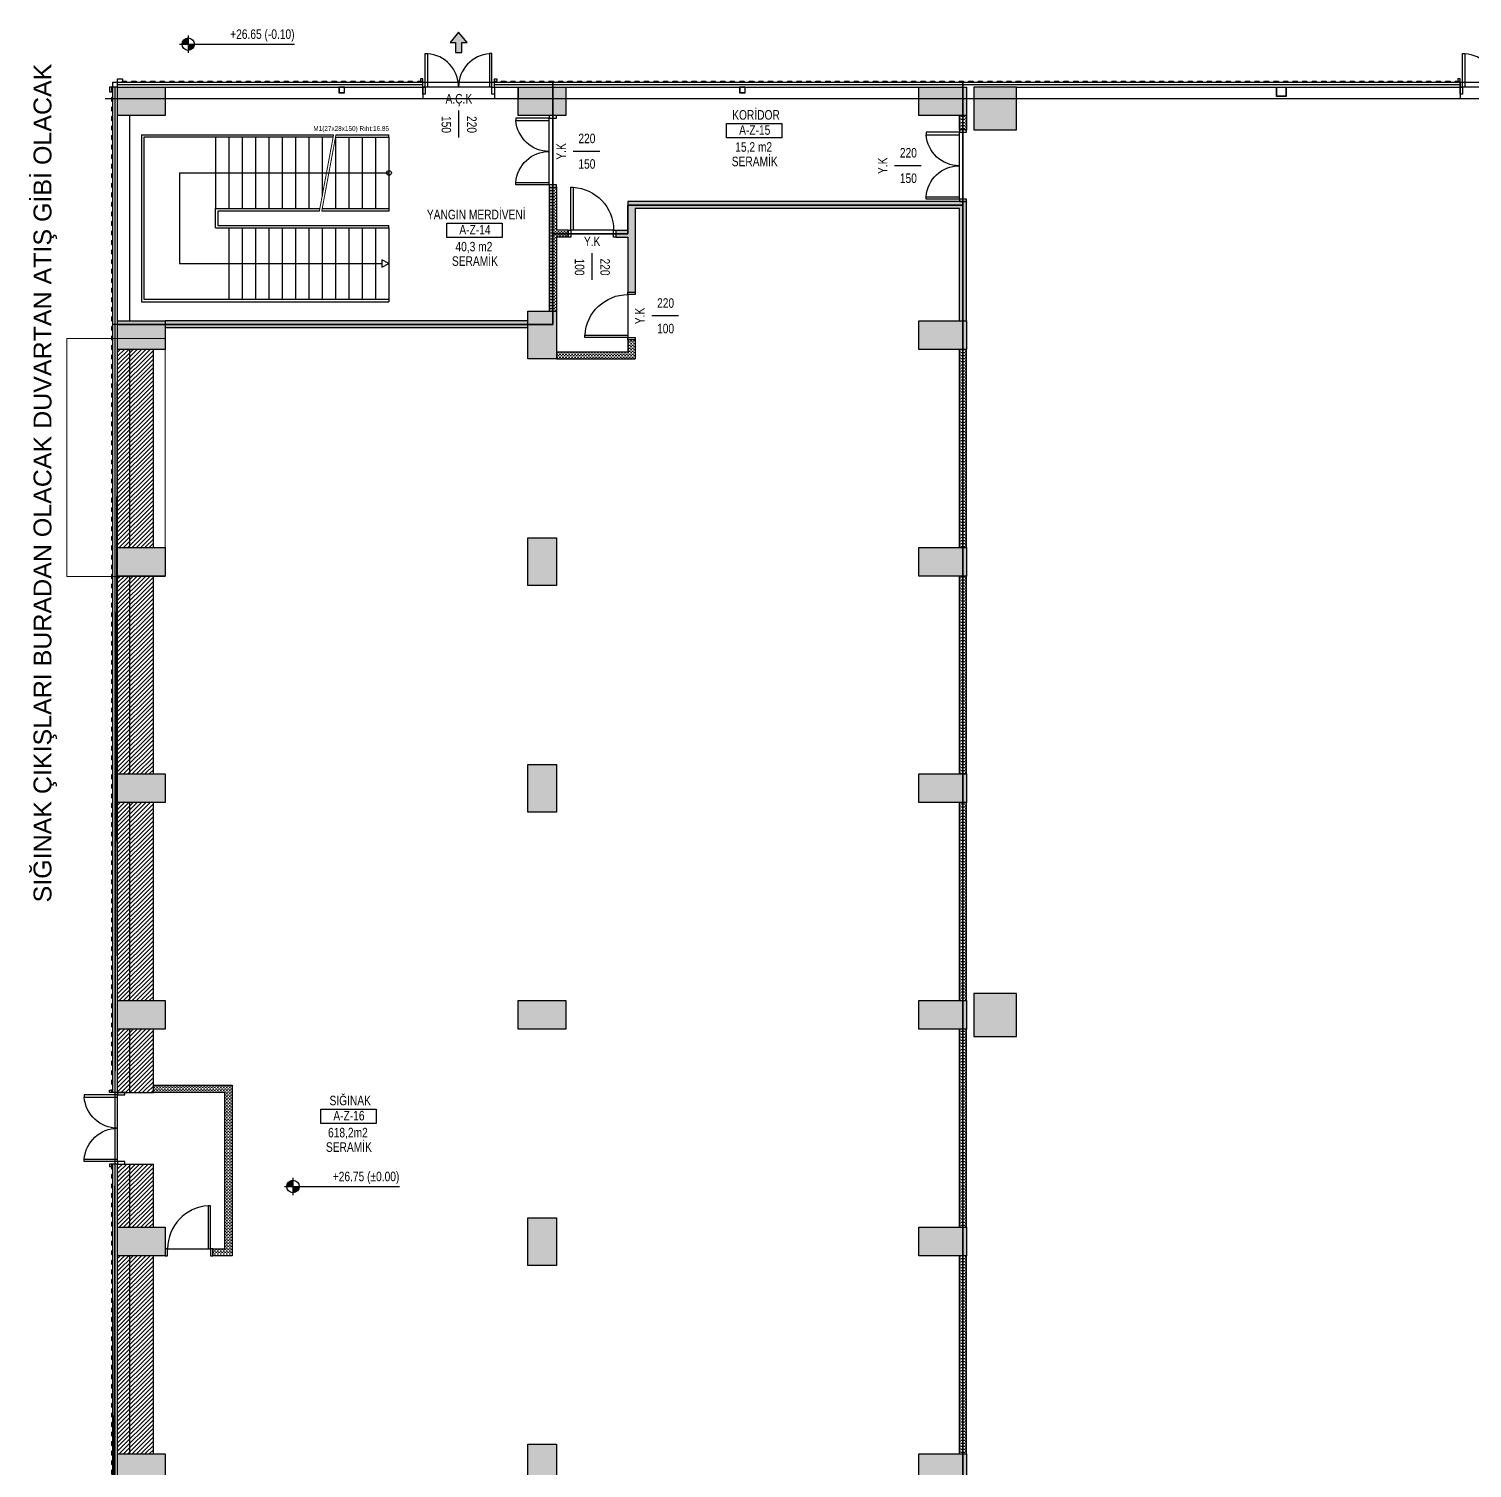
# Model space of a CAD drawing. Extents: x 259761 to 283296, y -701091 to -693683.
# Drawn here: x 259761 to 262787, y -697160 to -694144 of the extents above; entities that cross this region are included whole.
import ezdxf
from ezdxf.enums import TextEntityAlignment as Align

# ---------------------------------------------------------------- set-up
doc = ezdxf.new("R2010")
doc.units = 0
doc.header["$MEASUREMENT"] = 0
doc.layers.get('0').update_dxf_attribs({"linetype": 'CONTINUOUS'})
for name, color, linetype in [('A-DOOR', 193, 'CONTINUOUS'), ('A-WALL-SNWPNL', 200, 'CONTINUOUS'), ('MKDU0', 50, 'CONTINUOUS')]:
    doc.layers.add(name, color=color, linetype=linetype)
doc.layers.add('MTY-BORU', color=7, linetype='CONTINUOUS', lineweight=0)
doc.styles.add('Fields_100', font='act_simplex.shx', dxfattribs={"width": 0.8, "height": 20})
doc.styles.add('Fields_50', font='act_simplex.shx', dxfattribs={"width": 0.8, "height": 10})
doc.styles.get("Standard").update_dxf_attribs({"font": 'arial.ttf'})
pattern_1 = [(0, (256351.4238, -647212.943), (3.175, 3.175), [3.175, -3.175])]
pattern_2 = [(45, (256351.424, -695852.415), (-4.490128, 4.490128), []), (45, (256355.914, -695852.415), (-4.490128, 4.490128), [3.175, -1.5875])]

# ---------------------------------------------------------------- blocks, each defined once
blk = doc.blocks.new('Mahal kutusu_100')
at = {"color": 0}
blk.add_lwpolyline([(-58, 30), (58, 30), (58, 0), (-58, 0)], close=True, dxfattribs=at)
at = {"color": 0, "style": 'Fields_100', "width": 0.8}
for tag, p in [('MAHAL', (3.6, 37.9)), ('KOD', (0.9, 6.2)), ('ALAN', (-1.3, -29.4)), ('KAPLAMA', (0.8, -59.7))]:
    blk.add_attdef(tag, text='', height=20, dxfattribs=at).set_placement(p, align=Align.CENTER)
blk = doc.blocks.new('KAPI 150')
at = {"layer": 'A-DOOR'}
blk.add_line((145, 15), (5, 15), dxfattribs=at)
for points in [[(5, 15), (5, 85), (10, 85), (10, 15)], [(145, 15), (145, 85), (140, 85), (140, 15)]]:
    blk.add_lwpolyline(points, dxfattribs=at)
for points in [[(5, 0), (0, 0), (0, 15), (5, 15)], [(150, 0), (145, 0), (145, 15), (150, 15)]]:
    blk.add_lwpolyline(points, close=True, dxfattribs=at)
for centre, start, end in [((5, 15), 0, 85.904), ((145, 15), 94.096, 180)]:
    blk.add_arc(centre, 70, start, end, dxfattribs=at)
blk = doc.blocks.new('AÇK_01')
at = {"color": 0}
blk.add_lwpolyline([(28, 0), (-28, 0)], dxfattribs=at)
at = {"color": 0, "style": 'Fields_100', "width": 0.8}
blk.add_attdef('A.Ç.K.01', text='', height=20, rotation=90, dxfattribs=at).set_placement((-53, 0), align=Align.MIDDLE_CENTER)
for tag, p in [('W', (1, 17.2)), ('H', (1, -36.3))]:
    blk.add_attdef(tag, text='', height=20, dxfattribs=at).set_placement(p, align=Align.CENTER)
blk = doc.blocks.new('KAPI_100')
at = {"layer": 'A-DOOR'}
blk.add_line((5, 15), (95, 15), dxfattribs=at)
blk.add_lwpolyline([(95, 15), (95, 105), (90, 105), (90, 15)], dxfattribs=at)
for points in [[(0, 0), (5, 0), (5, 15), (0, 15)], [(95, 0), (100, 0), (100, 15), (95, 15)]]:
    blk.add_lwpolyline(points, close=True, dxfattribs=at)
blk.add_arc((95, 15), 90, 93.1847, 180, dxfattribs=at)
blk = doc.blocks.new('*U30')
at = {"layer": 'A-WALL-SNWPNL'}
blk.add_lwpolyline([(50, 1), (42, 1), (40, -1), (32, -1), (30, 1), (22, 1), (20, -1), (12, -1), (10, 1), (2, 1), (0, -1), (-8, -1), (-10, 1), (-18, 1), (-20, -1), (-28, -1), (-30, 1), (-38, 1), (-40, -1), (-48, -1), (-50, 1)], dxfattribs=at)
blk = doc.blocks.new('*U31')
at = {"layer": 'MKDU0', "color": 0, "linetype": 'ByBlock', "lineweight": -2, "transparency": 16777216}
for p in [(0, 0), (100, 0), (200, 0), (300, 0), (400, 0), (500, 0), (600, 0), (700, 0), (800, 0), (900, 0), (1000, 0), (1100, 0), (1200, 0), (1300, 0), (1400, 0), (1500, 0), (1600, 0), (1700, 0), (1800, 0), (1900, 0)]:
    blk.add_blockref('*U30', p, dxfattribs=at)
blk = doc.blocks.new('*U32')
at = {"layer": 'A-WALL-SNWPNL'}
blk.add_lwpolyline([(50, 1), (42, 1), (40, -1), (32, -1), (30, 1), (22, 1), (20, -1), (12, -1), (10, 1), (2, 1), (0, -1), (-8, -1), (-10, 1), (-18, 1), (-20, -1), (-28, -1), (-30, 1), (-38, 1), (-40, -1), (-48, -1), (-50, 1)], dxfattribs=at)
blk = doc.blocks.new('*U33')
at = {"layer": 'MKDU0', "color": 0, "linetype": 'ByBlock', "lineweight": -2, "transparency": 16777216}
for p in [(0, 0), (100, 0), (200, 0), (300, 0), (400, 0), (500, 0)]:
    blk.add_blockref('*U32', p, dxfattribs=at)
blk = doc.blocks.new('*U34')
at = {"layer": 'A-WALL-SNWPNL'}
blk.add_lwpolyline([(50, 1), (42, 1), (40, -1), (32, -1), (30, 1), (22, 1), (20, -1), (12, -1), (10, 1), (2, 1), (0, -1), (-8, -1), (-10, 1), (-18, 1), (-20, -1), (-28, -1), (-30, 1), (-38, 1), (-40, -1), (-48, -1), (-50, 1)], dxfattribs=at)
blk = doc.blocks.new('*U35')
at = {"layer": 'MKDU0', "color": 0, "linetype": 'ByBlock', "lineweight": -2, "transparency": 16777216}
for p in [(0, 0), (100, 0), (200, 0), (300, 0), (400, 0), (500, 0), (600, 0), (700, 0), (800, 0), (900, 0), (1000, 0), (1100, 0), (1200, 0), (1300, 0), (1400, 0), (1500, 0), (1600, 0), (1700, 0), (1800, 0), (1900, 0), (2000, 0)]:
    blk.add_blockref('*U34', p, dxfattribs=at)
blk = doc.blocks.new('*U50')
at = {"layer": 'A-WALL-SNWPNL'}
blk.add_lwpolyline([(50, 1), (42, 1), (40, -1), (32, -1), (30, 1), (22, 1), (20, -1), (12, -1), (10, 1), (2, 1), (0, -1), (-8, -1), (-10, 1), (-18, 1), (-20, -1), (-28, -1), (-30, 1), (-38, 1), (-40, -1), (-48, -1), (-50, 1)], dxfattribs=at)
blk = doc.blocks.new('*U51')
at = {"layer": 'MKDU0', "color": 0, "linetype": 'ByBlock', "lineweight": -2, "transparency": 16777216}
for p in [(0, 0), (100, 0), (200, 0), (300, 0), (400, 0), (500, 0), (600, 0), (700, 0), (800, 0), (900, 0), (1000, 0), (1100, 0), (1200, 0), (1300, 0), (1400, 0), (1500, 0), (1600, 0), (1700, 0), (1800, 0), (1900, 0), (2000, 0), (2100, 0)]:
    blk.add_blockref('*U50', p, dxfattribs=at)

msp = doc.modelspace()

# ---------------------------------------------------------------- hatches: boundary and pattern name
at = {"layer": 'MKDU0', "ltscale": 0.03}
h = msp.add_hatch(color=8, dxfattribs=at)
h.paths.add_polyline_path([(260094.7, -694162.6, 0.414214), (260081.7, -694175.6), (260094.7, -694175.6)])
h.paths.add_polyline_path([(260107.7, -694175.6), (260094.7, -694175.6), (260094.7, -694188.6, 0.414214)])
h = msp.add_hatch(color=8, dxfattribs=at)
h.dxf.hatch_style = 1
h.paths.add_polyline_path([(260661.6, -694150.8), (260643.9, -694172), (260654.9, -694172), (260654.9, -694193.1), (260668.3, -694193.1), (260668.3, -694172), (260679.3, -694172)])
h = msp.add_hatch(dxfattribs=at)
h.set_pattern_fill('ANSI33', color=8)
h.set_pattern_definition(pattern_2)
h.paths.add_polyline_path([(260866.6, -698635.4), (260806.6, -698635.4), (260806.6, -698535.4), (260866.6, -698535.4)])
h.paths.add_polyline_path([(259946.6, -698615.4), (259946.6, -698555.4), (260046.6, -698555.4), (260046.6, -698615.4)])
h.paths.add_polyline_path([(261626.6, -698615.4), (261626.6, -698555.4), (261726.6, -698555.4), (261726.6, -698615.4)])
h.paths.add_polyline_path([(260866.6, -699585.4), (260806.6, -699585.4), (260806.6, -699485.4), (260866.6, -699485.4)])
h.paths.add_polyline_path([(260866.6, -699110.4), (260806.6, -699110.4), (260806.6, -699010.4), (260866.6, -699010.4)])
h.paths.add_polyline_path([(260866.6, -697685.4), (260806.6, -697685.4), (260806.6, -697585.4), (260866.6, -697585.4)])
h.paths.add_polyline_path([(260866.6, -697210.4), (260806.6, -697210.4), (260806.6, -697110.4), (260866.6, -697110.4)])
h.paths.add_polyline_path([(260866.6, -696735.4), (260806.6, -696735.4), (260806.6, -696635.4), (260866.6, -696635.4)])
h.paths.add_polyline_path([(260866.6, -695785.4), (260806.6, -695785.4), (260806.6, -695685.4), (260866.6, -695685.4)])
h.paths.add_polyline_path([(260866.6, -695310.4), (260806.6, -695310.4), (260806.6, -695210.4), (260866.6, -695210.4)])
h.paths.add_polyline_path([(260866.6, -694835.4), (260806.6, -694835.4), (260806.6, -694735.4), (260866.6, -694735.4)])
h.paths.add_polyline_path([(259946.6, -700055.4), (259946.6, -699995.4), (260046.6, -699995.4), (260046.6, -700055.4)])
h.paths.add_polyline_path([(260786.6, -700055.4), (260786.6, -699995.4), (260886.6, -699995.4), (260886.6, -700055.4)])
h.paths.add_polyline_path([(261626.6, -700055.4), (261626.6, -699995.4), (261726.6, -699995.4), (261726.6, -700055.4)])
h.paths.add_polyline_path([(259946.6, -699565.4), (259946.6, -699505.4), (260046.6, -699505.4), (260046.6, -699565.4)])
h.paths.add_polyline_path([(261626.6, -699565.4), (261626.6, -699505.4), (261726.6, -699505.4), (261726.6, -699565.4)])
h.paths.add_polyline_path([(259946.6, -699090.4), (259946.6, -699030.4), (260046.6, -699030.4), (260046.6, -699090.4)])
h.paths.add_polyline_path([(261626.6, -699090.4), (261626.6, -699030.4), (261726.6, -699030.4), (261726.6, -699090.4)])
h.paths.add_polyline_path([(259946.6, -698140.4), (259946.6, -698080.4), (260046.6, -698080.4), (260046.6, -698140.4)])
h.paths.add_polyline_path([(260786.6, -698140.4), (260786.6, -698080.4), (260886.6, -698080.4), (260886.6, -698140.4)])
h.paths.add_polyline_path([(261626.6, -698140.4), (261626.6, -698080.4), (261726.6, -698080.4), (261726.6, -698140.4)])
h.paths.add_polyline_path([(259946.6, -697665.4), (259946.6, -697605.4), (260046.6, -697605.4), (260046.6, -697665.4)])
h.paths.add_polyline_path([(261626.6, -697665.4), (261626.6, -697605.4), (261726.6, -697605.4), (261726.6, -697665.4)])
h.paths.add_polyline_path([(259946.6, -697190.4), (259946.6, -697130.4), (260046.6, -697130.4), (260046.6, -697190.4)])
h.paths.add_polyline_path([(261626.6, -697190.4), (261626.6, -697130.4), (261726.6, -697130.4), (261726.6, -697190.4)])
h.paths.add_polyline_path([(259946.6, -696715.4), (259946.6, -696655.4), (260046.6, -696655.4), (260046.6, -696715.4)])
h.paths.add_polyline_path([(261626.6, -696715.4), (261626.6, -696655.4), (261726.6, -696655.4), (261726.6, -696715.4)])
h.paths.add_polyline_path([(259946.6, -696240.4), (259946.6, -696180.4), (260046.6, -696180.4), (260046.6, -696240.4)])
h.paths.add_polyline_path([(260786.6, -696240.4), (260786.6, -696180.4), (260886.6, -696180.4), (260886.6, -696240.4)])
h.paths.add_polyline_path([(261626.6, -696240.4), (261626.6, -696180.4), (261726.6, -696180.4), (261726.6, -696240.4)])
h.paths.add_polyline_path([(259946.6, -695765.4), (259946.6, -695705.4), (260046.6, -695705.4), (260046.6, -695765.4)])
h.paths.add_polyline_path([(261626.6, -695765.4), (261626.6, -695705.4), (261726.6, -695705.4), (261726.6, -695765.4)])
h.paths.add_polyline_path([(259946.6, -695290.4), (259946.6, -695230.4), (260046.6, -695230.4), (260046.6, -695290.4)])
h.paths.add_polyline_path([(261626.6, -695290.4), (261626.6, -695230.4), (261726.6, -695230.4), (261726.6, -695290.4)])
h.paths.add_polyline_path([(259946.6, -694815.4), (259946.6, -694755.4), (260046.6, -694755.4), (260046.6, -694815.4)])
h.paths.add_polyline_path([(261626.6, -694815.4), (261626.6, -694755.4), (261726.6, -694755.4), (261726.6, -694815.4)])
h.paths.add_polyline_path([(259946.6, -694325.4), (259946.6, -694265.4), (260046.6, -694265.4), (260046.6, -694325.4)])
h.paths.add_polyline_path([(260786.6, -694325.4), (260786.6, -694265.4), (260886.6, -694265.4), (260886.6, -694325.4)])
h.paths.add_polyline_path([(261626.6, -694325.4), (261626.6, -694265.4), (261726.6, -694265.4), (261726.6, -694325.4)])
h = msp.add_hatch(dxfattribs=at)
h.set_pattern_fill('ANSI33', color=8)
h.set_pattern_definition(pattern_2)
h.paths.add_polyline_path([(272541.6, -700055.4), (272631.6, -700055.4), (272631.6, -699965.4), (272541.6, -699965.4)])
h.paths.add_polyline_path([(272541.6, -694355.4), (272631.6, -694355.4), (272631.6, -694265.4), (272541.6, -694265.4)])
h.paths.add_polyline_path([(270741.6, -700055.4), (270831.6, -700055.4), (270831.6, -699965.4), (270741.6, -699965.4)])
h.paths.add_polyline_path([(267141.6, -700055.4), (267231.6, -700055.4), (267231.6, -699965.4), (267141.6, -699965.4)])
h.paths.add_polyline_path([(270741.6, -694355.4), (270831.6, -694355.4), (270831.6, -694265.4), (270741.6, -694265.4)])
h.paths.add_polyline_path([(267141.6, -694355.4), (267231.6, -694355.4), (267231.6, -694265.4), (267141.6, -694265.4)])
h.paths.add_polyline_path([(272541.6, -698155.4), (272631.6, -698155.4), (272631.6, -698065.4), (272541.6, -698065.4)])
h.paths.add_polyline_path([(272541.6, -696255.4), (272631.6, -696255.4), (272631.6, -696165.4), (272541.6, -696165.4)])
h.paths.add_polyline_path([(270741.6, -698155.4), (270831.6, -698155.4), (270831.6, -698065.4), (270741.6, -698065.4)])
h.paths.add_polyline_path([(267141.6, -698155.4), (267231.6, -698155.4), (267231.6, -698065.4), (267141.6, -698065.4)])
h.paths.add_polyline_path([(270741.6, -696255.4), (270831.6, -696255.4), (270831.6, -696165.4), (270741.6, -696165.4)])
h.paths.add_polyline_path([(267141.6, -696255.4), (267231.6, -696255.4), (267231.6, -696165.4), (267141.6, -696165.4)])
h.paths.add_polyline_path([(277941.6, -698155.4), (278031.6, -698155.4), (278031.6, -698065.4), (277941.6, -698065.4)])
h.paths.add_polyline_path([(277941.6, -696255.4), (278031.6, -696255.4), (278031.6, -696165.4), (277941.6, -696165.4)])
h.paths.add_polyline_path([(276141.6, -698155.4), (276231.6, -698155.4), (276231.6, -698065.4), (276141.6, -698065.4)])
h.paths.add_polyline_path([(276141.6, -696255.4), (276231.6, -696255.4), (276231.6, -696165.4), (276141.6, -696165.4)])
h.paths.add_polyline_path([(274341.6, -698155.4), (274431.6, -698155.4), (274431.6, -698065.4), (274341.6, -698065.4)])
h.paths.add_polyline_path([(274341.6, -696255.4), (274431.6, -696255.4), (274431.6, -696165.4), (274341.6, -696165.4)])
h.paths.add_polyline_path([(270641.6, -698155.4), (270731.6, -698155.4), (270731.6, -698065.4), (270641.6, -698065.4)])
h.paths.add_polyline_path([(270641.6, -696255.4), (270731.6, -696255.4), (270731.6, -696165.4), (270641.6, -696165.4)])
h.paths.add_polyline_path([(268941.6, -698155.4), (269031.6, -698155.4), (269031.6, -698065.4), (268941.6, -698065.4)])
h.paths.add_polyline_path([(268941.6, -696255.4), (269031.6, -696255.4), (269031.6, -696165.4), (268941.6, -696165.4)])
h.paths.add_polyline_path([(265341.6, -698155.4), (265431.6, -698155.4), (265431.6, -698065.4), (265341.6, -698065.4)])
h.paths.add_polyline_path([(265341.6, -696255.4), (265431.6, -696255.4), (265431.6, -696165.4), (265341.6, -696165.4)])
h.paths.add_polyline_path([(263541.6, -698155.4), (263631.6, -698155.4), (263631.6, -698065.4), (263541.6, -698065.4)])
h.paths.add_polyline_path([(263541.6, -696255.4), (263631.6, -696255.4), (263631.6, -696165.4), (263541.6, -696165.4)])
h.paths.add_polyline_path([(261741.6, -698155.4), (261831.6, -698155.4), (261831.6, -698065.4), (261741.6, -698065.4)])
h.paths.add_polyline_path([(261741.6, -696255.4), (261831.6, -696255.4), (261831.6, -696165.4), (261741.6, -696165.4)])
h.paths.add_polyline_path([(279741.6, -696255.4), (279831.6, -696255.4), (279831.6, -696165.4), (279741.6, -696165.4)])
h.paths.add_polyline_path([(279741.6, -698155.4), (279831.6, -698155.4), (279831.6, -698065.4), (279741.6, -698065.4)])
h.paths.add_polyline_path([(279741.6, -700055.4), (279831.6, -700055.4), (279831.6, -699965.4), (279741.6, -699965.4)])
h.paths.add_polyline_path([(277941.6, -700055.4), (278031.6, -700055.4), (278031.6, -699965.4), (277941.6, -699965.4)])
h.paths.add_polyline_path([(276141.6, -700055.4), (276231.6, -700055.4), (276231.6, -699965.4), (276141.6, -699965.4)])
h.paths.add_polyline_path([(274341.6, -700055.4), (274431.6, -700055.4), (274431.6, -699965.4), (274341.6, -699965.4)])
h.paths.add_polyline_path([(270641.6, -700055.4), (270731.6, -700055.4), (270731.6, -699965.4), (270641.6, -699965.4)])
h.paths.add_polyline_path([(268941.6, -700055.4), (269031.6, -700055.4), (269031.6, -699965.4), (268941.6, -699965.4)])
h.paths.add_polyline_path([(265341.6, -700055.4), (265431.6, -700055.4), (265431.6, -699965.4), (265341.6, -699965.4)])
h.paths.add_polyline_path([(263541.6, -700055.4), (263631.6, -700055.4), (263631.6, -699965.4), (263541.6, -699965.4)])
h.paths.add_polyline_path([(261741.6, -700055.4), (261831.6, -700055.4), (261831.6, -699965.4), (261741.6, -699965.4)])
h.paths.add_polyline_path([(279741.6, -694355.4), (279831.6, -694355.4), (279831.6, -694265.4), (279741.6, -694265.4)])
h.paths.add_polyline_path([(277941.6, -694355.4), (278031.6, -694355.4), (278031.6, -694265.4), (277941.6, -694265.4)])
h.paths.add_polyline_path([(276141.6, -694355.4), (276231.6, -694355.4), (276231.6, -694265.4), (276141.6, -694265.4)])
h.paths.add_polyline_path([(274341.6, -694355.4), (274431.6, -694355.4), (274431.6, -694265.4), (274341.6, -694265.4)])
h.paths.add_polyline_path([(270641.6, -694355.4), (270731.6, -694355.4), (270731.6, -694265.4), (270641.6, -694265.4)])
h.paths.add_polyline_path([(268941.6, -694355.4), (269031.6, -694355.4), (269031.6, -694265.4), (268941.6, -694265.4)])
h.paths.add_polyline_path([(265341.6, -694355.4), (265431.6, -694355.4), (265431.6, -694265.4), (265341.6, -694265.4)])
h.paths.add_polyline_path([(263541.6, -694355.4), (263631.6, -694355.4), (263631.6, -694265.4), (263541.6, -694265.4)])
h.paths.add_polyline_path([(261741.6, -694355.4), (261831.6, -694355.4), (261831.6, -694265.4), (261741.6, -694265.4)])
h = msp.add_hatch(dxfattribs=at)
h.set_pattern_fill('DASH', color=8)
h.set_pattern_definition(pattern_1)
h.paths.add_polyline_path([(261726.6, -694325.4), (261711.6, -694325.4), (261711.6, -694355.4), (261726.6, -694355.4)])
h = msp.add_hatch(dxfattribs=at)
h.set_pattern_fill('DASH', color=8)
h.set_pattern_definition(pattern_1)
h.paths.add_polyline_path([(260866.6, -694580.4), (260891.6, -694580.4), (260891.6, -694565.4), (260866.6, -694565.4), (260866.6, -694475.4), (260851.6, -694475.4), (260851.6, -694735.4), (260866.6, -694735.4)])
h.paths.add_polyline_path([(261031.6, -694795.4), (261016.6, -694795.4), (261016.6, -694820.4), (260866.6, -694820.4), (260866.6, -694835.4), (261031.6, -694835.4)])
h = msp.add_hatch(dxfattribs=at)
h.set_pattern_fill('DASH', color=8)
h.set_pattern_definition(pattern_1)
h.paths.add_polyline_path([(261676.6, -694505.4), (261016.6, -694505.4), (261016.6, -694565.4), (260991.6, -694565.4), (260991.6, -694580.4), (261016.6, -694580.4), (261016.6, -694695.4), (261031.6, -694695.4), (261031.6, -694520.4), (261676.6, -694520.4)])
h.paths.add_polyline_path([(261726.6, -694505.4), (261711.6, -694505.4), (261676.6, -694505.4), (261676.6, -694520.4), (261711.6, -694520.4), (261711.6, -694755.4), (261726.6, -694755.4)])
h = msp.add_hatch(dxfattribs=at)
h.set_pattern_fill('DASH', color=8)
h.set_pattern_definition([(0, (256351.4238, -647167.943), (3.175, 3.175), [3.175, -3.175])])
h.paths.add_polyline_path([(260806.6, -694755.4), (260046.6, -694755.4), (260046.6, -694770.4), (260806.6, -694770.4)])
h = msp.add_hatch(dxfattribs=at)
h.set_pattern_fill('ANSI31', color=8, scale=2)
h.set_pattern_definition([(45, (256351.424, -643887.943), (-4.49012806, 4.49012806), [])])
h.paths.add_polyline_path([(260021.6, -694815.4), (259946.6, -694815.4), (259946.6, -695230.4), (260021.6, -695230.4)])
h = msp.add_hatch(dxfattribs=at)
h.set_pattern_fill('DASH', color=8)
h.set_pattern_definition(pattern_1)
h.paths.add_polyline_path([(261726.6, -694815.4), (261711.6, -694815.4), (261711.6, -695230.4), (261726.6, -695230.4)])
h = msp.add_hatch(dxfattribs=at)
h.set_pattern_fill('ANSI31', color=8, scale=2)
h.set_pattern_definition([(45, (256351.424, -644362.943), (-4.49012806, 4.49012806), [])])
h.paths.add_polyline_path([(260021.6, -695290.4), (259946.6, -695290.4), (259946.6, -695705.4), (260021.6, -695705.4)])
h = msp.add_hatch(dxfattribs=at)
h.set_pattern_fill('DASH', color=8)
h.set_pattern_definition(pattern_1)
h.paths.add_polyline_path([(261726.6, -695290.4), (261711.6, -695290.4), (261711.6, -695705.4), (261726.6, -695705.4)])
h = msp.add_hatch(dxfattribs=at)
h.set_pattern_fill('ANSI31', color=8, scale=2)
h.set_pattern_definition([(45, (256351.424, -644837.943), (-4.49012806, 4.49012806), [])])
h.paths.add_polyline_path([(260021.6, -695765.4), (259946.6, -695765.4), (259946.6, -696180.4), (260021.6, -696180.4)])
h = msp.add_hatch(dxfattribs=at)
h.set_pattern_fill('DASH', color=8)
h.set_pattern_definition(pattern_1)
h.paths.add_polyline_path([(261726.6, -695765.4), (261711.6, -695765.4), (261711.6, -696180.4), (261726.6, -696180.4)])
h = msp.add_hatch(dxfattribs=at)
h.set_pattern_fill('ANSI31', color=8, scale=2)
h.set_pattern_definition([(45, (256351.424, -645312.943), (-4.49012806, 4.49012806), [])])
h.paths.add_polyline_path([(259946.6, -696372.9), (260021.6, -696372.9), (260021.6, -696240.4), (259946.6, -696240.4)])
h.paths.add_polyline_path([(260021.6, -696522.9), (259946.6, -696522.9), (259946.6, -696655.4), (260021.6, -696655.4)])
h = msp.add_hatch(dxfattribs=at)
h.set_pattern_fill('DASH', color=8)
h.set_pattern_definition(pattern_1)
h.paths.add_polyline_path([(261726.6, -696240.4), (261711.6, -696240.4), (261711.6, -696655.4), (261726.6, -696655.4)])
h = msp.add_hatch(dxfattribs=at)
h.set_pattern_fill('DASH', color=8)
h.set_pattern_definition(pattern_1)
h.paths.add_polyline_path([(260186.6, -696357.9), (260021.6, -696357.9), (260021.6, -696372.9), (260171.6, -696372.9), (260171.6, -696685.4), (260186.6, -696685.4)])
h.paths.add_polyline_path([(260186.6, -696685.4), (260171.6, -696685.4), (260171.6, -696700.4), (260146.6, -696700.4), (260146.6, -696715.4), (260186.6, -696715.4)])
h = msp.add_hatch(color=8, dxfattribs=at)
h.paths.add_polyline_path([(260314.4, -696557, 0.414214), (260301.4, -696570), (260314.4, -696570)])
h.paths.add_polyline_path([(260327.4, -696570), (260314.4, -696570), (260314.4, -696583, 0.414214)])
h = msp.add_hatch(dxfattribs=at)
h.set_pattern_fill('ANSI31', color=8, scale=2)
h.set_pattern_definition([(45, (256351.424, -645787.943), (-4.49012806, 4.49012806), [])])
h.paths.add_polyline_path([(260021.6, -696715.4), (259946.6, -696715.4), (259946.6, -697130.4), (260021.6, -697130.4)])
h = msp.add_hatch(dxfattribs=at)
h.set_pattern_fill('DASH', color=8)
h.set_pattern_definition(pattern_1)
h.paths.add_polyline_path([(261726.6, -696715.4), (261711.6, -696715.4), (261711.6, -697130.4), (261726.6, -697130.4)])

# ---------------------------------------------------------------- linework, layer by layer
at = {"layer": 'MKDU0', "color": 8, "ltscale": 0.03}
for p, q in [((260094.7, -694157.6), (260094.7, -694193.6)), ((260076.7, -694175.6), (260317.7, -694175.6)), ((260046.6, -694265.4), (260586.6, -694265.4)), ((260586.6, -694265.4), (260586.6, -694255.4)), ((260736.6, -694265.4), (260736.6, -694255.4)), ((260886.6, -694265.4), (261626.6, -694265.4)), ((261831.6, -694265.4), (262761.6, -694265.4)), ((262761.6, -694265.4), (262761.6, -694290.4)), ((269879.1, -694290.4), (259920.7, -694290.4)), ((260586.6, -694290.4), (260046.6, -694290.4)), ((261626.6, -694290.4), (260886.6, -694290.4)), ((262761.6, -694290.4), (261831.6, -694290.4)), ((259946.6, -694755.4), (259946.6, -694325.4)), ((259971.6, -694325.4), (259971.6, -694755.4)), ((259996.6, -694365.4), (260399.5, -694365.4)), ((260403.6, -694370.4), (260515.6, -694370.4)), ((260404.5, -694365.4), (260515.6, -694365.4)), ((260151.6, -694520.4), (260370.6, -694520.4)), ((260151.6, -694560.4), (260151.6, -694520.4)), ((260375.6, -694520.4), (260515.6, -694520.4)), ((260515.6, -694520.4), (260515.6, -694525.4)), ((261711.6, -694755.4), (261711.6, -694520.4)), ((260515.6, -694560.4), (260515.6, -694555.4)), ((260151.6, -694560.4), (260515.6, -694560.4)), ((260891.6, -694565.4), (260866.6, -694565.4)), ((260891.6, -694580.4), (260866.6, -694580.4)), ((260891.6, -694565.4), (260891.6, -694580.4)), ((260991.6, -694565.4), (261016.6, -694565.4)), ((260991.6, -694565.4), (260991.6, -694580.4)), ((260991.6, -694580.4), (261016.6, -694580.4)), ((261016.6, -694580.4), (261016.6, -694695.4)), ((261016.6, -694695.4), (261031.6, -694695.4)), ((259996.6, -694715.4), (260515.6, -694715.4)), ((260515.6, -694710.4), (260515.6, -694715.4)), ((260806.6, -694755.4), (260046.6, -694755.4)), ((261711.6, -694755.4), (261726.6, -694755.4)), ((261016.6, -694795.4), (261016.6, -694820.4)), ((261031.6, -694795.4), (261031.6, -694835.4)), ((259946.6, -695230.4), (259946.6, -694815.4)), ((259971.6, -694815.4), (259971.6, -695230.4)), ((260021.6, -695230.4), (260021.6, -694815.4)), ((260866.6, -694820.4), (261016.6, -694820.4)), ((261711.6, -695230.4), (261711.6, -694815.4)), ((261726.6, -695230.4), (261726.6, -694815.4)), ((260866.6, -694835.4), (261031.6, -694835.4)), ((259946.6, -695705.4), (259946.6, -695290.4)), ((259971.6, -695290.4), (259971.6, -695705.4)), ((260021.6, -695705.4), (260021.6, -695290.4)), ((261711.6, -695705.4), (261711.6, -695290.4)), ((261726.6, -695705.4), (261726.6, -695290.4)), ((259946.6, -696180.4), (259946.6, -695765.4)), ((259971.6, -695765.4), (259971.6, -696180.4)), ((260021.6, -696180.4), (260021.6, -695765.4)), ((261711.6, -696180.4), (261711.6, -695765.4)), ((261726.6, -696180.4), (261726.6, -695765.4)), ((259946.6, -696372.9), (259946.6, -696240.4)), ((259971.6, -696240.4), (259971.6, -696372.9)), ((260021.6, -696372.9), (260021.6, -696240.4)), ((261711.6, -696655.4), (261711.6, -696240.4)), ((261726.6, -696655.4), (261726.6, -696240.4)), ((259946.6, -696655.4), (259946.6, -696522.9)), ((259971.6, -696522.9), (259971.6, -696655.4)), ((260021.6, -696655.4), (260021.6, -696522.9)), ((260314.4, -696552), (260314.4, -696588)), ((260296.4, -696570), (260537.4, -696570)), ((259946.6, -697130.4), (259946.6, -696715.4)), ((259971.6, -696715.4), (259971.6, -697130.4)), ((260021.6, -697130.4), (260021.6, -696715.4)), ((261711.6, -697130.4), (261711.6, -696715.4)), ((261726.6, -697130.4), (261726.6, -696715.4))]:
    msp.add_line(p, q, dxfattribs=at)
for points in [[(260661.6, -694150.8), (260643.9, -694172), (260654.9, -694172), (260654.9, -694193.1), (260668.3, -694193.1), (260668.3, -694172), (260679.3, -694172)], [(260859.1, -694762.9), (259936.6, -694762.9), (259936.6, -694255.4), (260859.1, -694255.4)], [(259946.6, -694325.4), (259946.6, -694265.4), (260046.6, -694265.4), (260046.6, -694325.4)], [(260786.6, -694325.4), (260786.6, -694265.4), (260886.6, -694265.4), (260886.6, -694325.4)], [(260859.1, -694572.9), (260859.1, -694255.4), (261719.1, -694255.4), (261719.1, -694512.9), (261016.6, -694512.9), (261016.6, -694572.9)], [(261626.6, -694325.4), (261626.6, -694265.4), (261726.6, -694265.4), (261726.6, -694325.4)], [(271694.1, -694255.4), (279841.6, -694255.4), (279841.6, -698155.4), (261719.1, -698155.4), (261719.1, -694255.4), (268941.6, -694255.4), (268941.6, -694520.4), (271694.1, -694520.4)], [(261741.6, -694355.4), (261831.6, -694355.4), (261831.6, -694265.4), (261741.6, -694265.4)], [(259936.6, -698132.9), (259946.6, -694762.9), (260859.1, -694762.9), (260859.1, -694572.9), (261016.6, -694572.9), (261016.6, -694512.9), (261719.1, -694512.9), (261719.1, -698132.9), (261044.1, -698132.9), (261044.1, -698050.4), (260879.1, -698050.4), (260879.1, -698132.9)], [(260500.6, -694627.9), (260500.6, -694642.9), (260515.6, -694635.4)], [(260866.6, -694835.4), (260806.6, -694835.4), (260806.6, -694735.4), (260866.6, -694735.4)], [(259946.6, -694815.4), (259946.6, -694755.4), (260046.6, -694755.4), (260046.6, -694815.4)], [(261626.6, -694815.4), (261626.6, -694755.4), (261726.6, -694755.4), (261726.6, -694815.4)], [(260866.6, -695310.4), (260806.6, -695310.4), (260806.6, -695210.4), (260866.6, -695210.4)], [(259946.6, -695290.4), (259946.6, -695230.4), (260046.6, -695230.4), (260046.6, -695290.4)], [(261626.6, -695290.4), (261626.6, -695230.4), (261726.6, -695230.4), (261726.6, -695290.4)], [(259946.6, -695765.4), (259946.6, -695705.4), (260046.6, -695705.4), (260046.6, -695765.4)], [(260866.6, -695785.4), (260806.6, -695785.4), (260806.6, -695685.4), (260866.6, -695685.4)], [(261626.6, -695765.4), (261626.6, -695705.4), (261726.6, -695705.4), (261726.6, -695765.4)], [(259946.6, -696240.4), (259946.6, -696180.4), (260046.6, -696180.4), (260046.6, -696240.4)], [(260786.6, -696240.4), (260786.6, -696180.4), (260886.6, -696180.4), (260886.6, -696240.4)], [(261626.6, -696240.4), (261626.6, -696180.4), (261726.6, -696180.4), (261726.6, -696240.4)], [(261741.6, -696255.4), (261831.6, -696255.4), (261831.6, -696165.4), (261741.6, -696165.4)], [(260866.6, -696735.4), (260806.6, -696735.4), (260806.6, -696635.4), (260866.6, -696635.4)], [(259946.6, -696715.4), (259946.6, -696655.4), (260046.6, -696655.4), (260046.6, -696715.4)], [(261626.6, -696715.4), (261626.6, -696655.4), (261726.6, -696655.4), (261726.6, -696715.4)], [(260866.6, -697210.4), (260806.6, -697210.4), (260806.6, -697110.4), (260866.6, -697110.4)], [(259946.6, -697190.4), (259946.6, -697130.4), (260046.6, -697130.4), (260046.6, -697190.4)], [(261626.6, -697190.4), (261626.6, -697130.4), (261726.6, -697130.4), (261726.6, -697190.4)]]:
    msp.add_lwpolyline(points, close=True, dxfattribs=at)
for points in [[(259946.6, -694265.4), (259946.6, -694248.4), (259956.6, -694248.4), (259956.6, -694252.9)], [(259946.6, -694255.4), (259954.6, -694255.4), (259956.6, -694253.4), (259964.6, -694253.4), (259966.6, -694255.4), (259974.6, -694255.4), (259976.6, -694253.4), (259984.6, -694253.4), (259986.6, -694255.4)], [(260591.6, -694265.4), (260586.6, -694265.4), (260586.6, -694248.4), (260581.6, -694248.4), (260581.6, -694252.9)], [(260731.6, -694265.4), (260736.6, -694265.4), (260736.6, -694248.4), (260741.6, -694248.4), (260741.6, -694252.9)], [(260736.6, -694253.4), (260739.6, -694253.4), (260741.6, -694255.4), (260749.6, -694255.4), (260751.6, -694253.4), (260759.6, -694253.4), (260761.6, -694255.4)], [(262766.6, -694265.4), (262761.6, -694265.4), (262761.6, -694248.4), (262756.6, -694248.4), (262756.6, -694252.9)], [(259946.6, -694265.4), (259929.6, -694265.4), (259929.6, -694275.4), (259934.1, -694275.4)], [(259936.6, -696372.9), (259936.6, -694265.4)], [(259941.6, -696372.9), (259941.6, -694265.4)], [(259946.6, -694255.4), (260586.6, -694255.4)], [(259946.6, -694260.4), (260586.6, -694260.4)], [(260586.6, -694265.4), (260586.6, -694290.4)], [(260736.6, -694255.4), (262761.6, -694255.4)], [(260736.6, -694260.4), (262761.6, -694260.4)], [(260736.6, -694265.4), (260786.6, -694265.4), (260786.6, -694290.4), (260736.6, -694290.4)], [(260736.6, -694265.4), (260736.6, -694290.4)], [(262761.6, -694255.4), (262761.6, -694265.4)], [(261726.6, -694325.4), (261726.6, -694355.4), (261711.6, -694355.4), (261711.6, -694325.4)], [(259996.6, -694365.4), (259996.6, -694715.4)], [(260398.6, -694370.4), (260001.6, -694370.4), (260001.6, -694710.4), (260515.6, -694710.4)], [(260151.6, -694370.4), (260151.6, -694520.4)], [(260179.6, -694370.4), (260179.6, -694520.4)], [(260207.6, -694370.4), (260207.6, -694520.4)], [(260235.6, -694370.4), (260235.6, -694520.4)], [(260263.6, -694370.4), (260263.6, -694520.4)], [(260291.6, -694370.4), (260291.6, -694520.4)], [(260319.6, -694370.4), (260319.6, -694520.4)], [(260347.6, -694370.4), (260347.6, -694520.4)], [(260375.6, -694370.4), (260375.6, -694493.6)], [(260403.6, -694370.4), (260403.6, -694520.4)], [(260431.6, -694370.4), (260431.6, -694520.4)], [(260459.6, -694370.4), (260459.6, -694520.4)], [(260487.6, -694370.4), (260487.6, -694520.4)], [(260515.6, -694370.4), (260515.6, -694365.4)], [(260515.6, -694370.4), (260515.6, -694520.4)], [(260076.6, -694445.4), (260515.6, -694445.4)], [(260076.6, -694445.4), (260076.6, -694635.4), (260500.6, -694635.4)], [(260851.6, -694475.4), (260851.6, -694735.4)], [(260851.6, -694475.4), (260866.6, -694475.4), (260866.6, -694565.4)], [(260369.7, -694525.4), (260156.6, -694525.4), (260156.6, -694555.4), (260515.6, -694555.4)], [(260515.6, -694525.4), (260374.7, -694525.4)], [(261726.6, -694755.4), (261726.6, -694505.4), (261016.6, -694505.4), (261016.6, -694565.4)], [(261711.6, -694520.4), (261031.6, -694520.4), (261031.6, -694695.4)], [(260179.6, -694560.4), (260179.6, -694710.4)], [(260207.6, -694560.4), (260207.6, -694710.4)], [(260235.6, -694560.4), (260235.6, -694710.4)], [(260263.6, -694560.4), (260263.6, -694710.4)], [(260291.6, -694560.4), (260291.6, -694710.4)], [(260319.6, -694560.4), (260319.6, -694710.4)], [(260347.6, -694560.4), (260347.6, -694710.4)], [(260375.6, -694560.4), (260375.6, -694710.4)], [(260403.6, -694560.4), (260403.6, -694710.4)], [(260431.6, -694560.4), (260431.6, -694710.4)], [(260459.6, -694560.4), (260459.6, -694710.4)], [(260487.6, -694560.4), (260487.6, -694710.4)], [(260515.6, -694560.4), (260515.6, -694710.4)], [(260866.6, -694580.4), (260866.6, -694735.4)], [(260806.6, -694770.4), (260046.6, -694770.4)], [(259946.6, -696377.9), (259946.6, -696372.9), (259929.6, -696372.9), (259929.6, -696367.9), (259934.1, -696367.9)], [(259934.6, -696372.9), (259934.6, -696367.4), (259936.6, -696365.4)], [(260021.6, -696357.9), (260186.6, -696357.9), (260186.6, -696715.4), (260146.6, -696715.4)], [(259946.6, -696372.9), (259936.6, -696372.9)], [(259946.6, -696372.9), (260021.6, -696372.9)], [(260146.6, -696700.4), (260171.6, -696700.4), (260171.6, -696372.9), (260021.6, -696372.9)], [(259946.6, -696517.9), (259946.6, -696522.9), (259929.6, -696522.9), (259929.6, -696527.9), (259934.1, -696527.9)], [(259936.6, -698747.9), (259936.6, -696522.9)], [(259946.6, -696522.9), (259936.6, -696522.9)], [(259941.6, -698747.9), (259941.6, -696522.9)], [(259946.6, -696522.9), (260021.6, -696522.9)]]:
    msp.add_lwpolyline(points, dxfattribs=at)
at = {"layer": 'MKDU0', "color": 8, "ltscale": 0.03, "elevation": 0}
for points in [[(260410.6, -694277.4), (260422.6, -694277.4), (260422.6, -694265.4), (260410.6, -694265.4)], [(260411.1, -694276.9), (260422.1, -694276.9), (260422.1, -694265.9), (260411.1, -694265.9)], [(261250.6, -694277.4), (261262.6, -694277.4), (261262.6, -694265.4), (261250.6, -694265.4)], [(261251.1, -694276.9), (261262.1, -694276.9), (261262.1, -694265.9), (261251.1, -694265.9)], [(262376.6, -694265.4), (262396.6, -694265.4), (262396.6, -694285.4), (262376.6, -694285.4)], [(262377.2, -694266), (262396, -694266), (262396, -694284.8), (262377.2, -694284.8)]]:
    msp.add_lwpolyline(points, close=True, dxfattribs=at)
at = {"layer": 'MKDU0', "color": 8, "ltscale": 0.03, "const_width": 2}
for points in [[(260399.5, -694365.4), (260369.7, -694525.4)], [(260404.5, -694365.4), (260374.7, -694525.4)]]:
    msp.add_lwpolyline(points, dxfattribs=at)
at = {"layer": 'MKDU0', "color": 8, "ltscale": 0.03}
for centre, radius in [((260094.7, -694175.6), 13), ((260515.6, -694445.4), 5), ((260314.4, -696570), 13)]:
    msp.add_circle(centre, radius, dxfattribs=at)
at = {"layer": 'MTY-BORU', "color": 1}
msp.add_lwpolyline([(259840.1, -694792.6), (260046.6, -694792.6), (260046.6, -695291.4), (259840.1, -695291.4)], close=True, dxfattribs=at)

# ---------------------------------------------------------------- block references
at = {"layer": 'MKDU0', "color": 8, "ltscale": 0.03}
for name, p in [('KAPI 150', (260586.6, -694280.4)), ('KAPI 150', (262761.6, -694280.4)), ('KAPI_100', (260046.6, -696715.4))]:
    msp.add_blockref(name, p, dxfattribs=at)
for name, p, rotation in [('*U33', (260536.6, -694254.4), 180), ('*U31', (262711.6, -694254.4), 180), ('*U35', (259935.6, -694315.4), 270), ('*U51', (259935.6, -696572.9), 270)]:
    msp.add_blockref(name, p, dxfattribs=dict(at, rotation=rotation))
at = {"layer": 'MKDU0', "color": 8, "ltscale": 0.03, "rotation": 270}
for p, values in [((260662.2, -694343), {'A.Ç.K.01': 'A.Ç.K', 'H': '150', 'W': '220'}), ((260941.6, -694641.8), {'A.Ç.K.01': 'Y.K', 'H': '100', 'W': '220'})]:
    msp.add_blockref('AÇK_01', p, dxfattribs=at).add_auto_attribs(values)
at = {"layer": 'MKDU0', "color": 8, "ltscale": 0.03}
for name, p, values in [('Mahal kutusu_100', (261281.6, -694371.7), {'MAHAL': 'KORİDOR', 'KOD': 'A-Z-15', 'ALAN': '15,2 m2', 'KAPLAMA': 'SERAMİK'}), ('AÇK_01', (260929.6, -694400.4), {'A.Ç.K.01': 'Y.K', 'H': '150', 'W': '220'}), ('AÇK_01', (261603.6, -694430.4), {'A.Ç.K.01': 'Y.K', 'H': '150', 'W': '220'}), ('Mahal kutusu_100', (260695, -694580.6), {'MAHAL': 'YANGIN MERDİVENİ', 'KOD': 'A-Z-14', 'ALAN': '40,3 m2', 'KAPLAMA': 'SERAMİK'}), ('AÇK_01', (261094.6, -694745.4), {'A.Ç.K.01': 'Y.K', 'H': '100', 'W': '220'}), ('Mahal kutusu_100', (260430.8, -696437.7), {'MAHAL': 'SIĞINAK', 'KOD': 'A-Z-16', 'ALAN': '618,2m2', 'KAPLAMA': 'SERAMİK'})]:
    msp.add_blockref(name, p, dxfattribs=at).add_auto_attribs(values)
at = {"layer": 'MKDU0', "color": 8, "ltscale": 0.03, "xscale": -1, "rotation": 90}
for name, p in [('KAPI 150', (260866.6, -694325.4)), ('KAPI 150', (261726.6, -694355.4)), ('KAPI_100', (261031.6, -694695.4)), ('KAPI 150', (259961.6, -696372.9))]:
    msp.add_blockref(name, p, dxfattribs=at)
at = {"layer": 'MKDU0', "color": 8, "ltscale": 0.03, "xscale": -1}
msp.add_blockref('KAPI_100', (260991.6, -694580.4), dxfattribs=at)

# ---------------------------------------------------------------- texts
at = {"layer": 'MKDU0', "color": 8, "ltscale": 0.03, "attachment_point": 9}
for s, width, insert, char_height, style in [('+26.65 (-0.10)', 436.665, (260317.7, -694170.6), 20, 'Fields_100'), ('\\pt140;M1(27x28x150) R{\\fArial|b0|i0|c162|p34;ı}ht:16.85', 230.628, (260515.6, -694360.4), 10, 'Fields_50'), ('+26.75 (%%P0.00)', 436.665, (260537.4, -696565), 20, 'Fields_100')]:
    msp.add_mtext_dynamic_manual_height_columns(s, width=width, gutter_width=100, heights=[0], dxfattribs=dict(at, insert=insert, char_height=char_height, style=style))
at = {"layer": 'MTY-BORU', "color": 1}
msp.add_text('SIĞINAK ÇIKIŞLARI BURADAN OLACAK DUVARTAN ATIŞ GİBİ OLACAK', height=37.5, rotation=90.0002, dxfattribs=at).set_placement((259789.2, -695095.5), align=Align.MIDDLE_CENTER)

doc.saveas('drawing.dxf')
